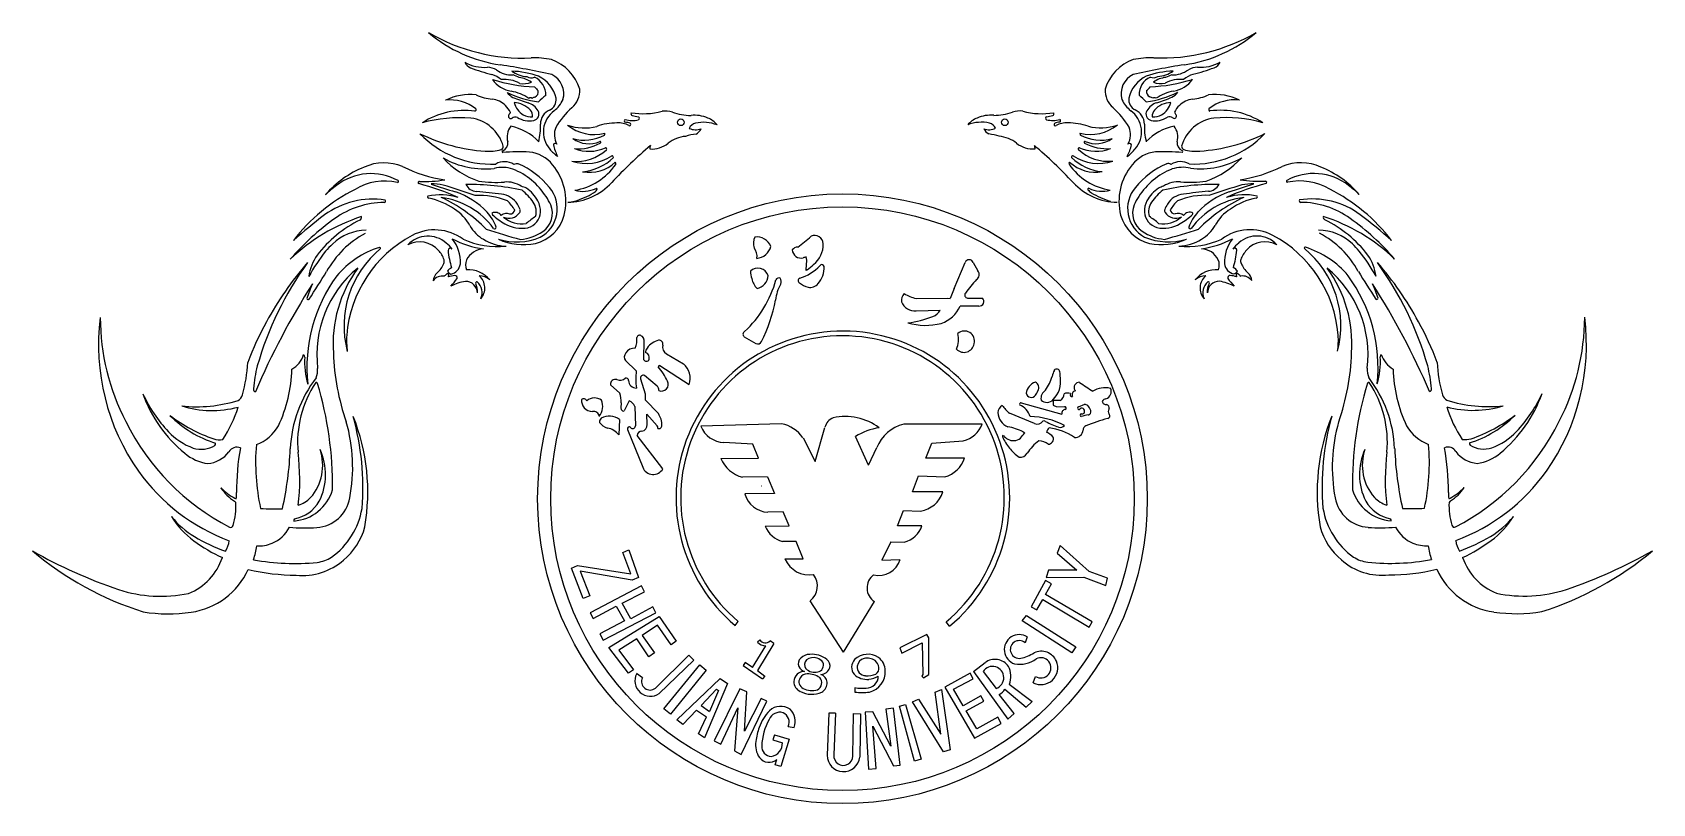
# Model space of a CAD drawing. Header units: millimetres. Extents: x -20 to 2774, y 53 to 1399.
# Drawn here: x -20.4 to 440.3, y 53 to 272.3 of the extents above; entities outside this region: 1.
import ezdxf

# ---------------------------------------------------------------- set-up
doc = ezdxf.new("R2010")
doc.units = ezdxf.units.MM

msp = doc.modelspace()

# ---------------------------------------------------------------- linework, layer by layer
for p, q in [((2774.38, 1398.87), (2774.38, 1398.87)), ((199.65, 204.76), (199.8, 207.58)), ((199.93, 204.79), (199.64, 204.56)), ((199.64, 204.56), (199.65, 204.76)), ((241.77, 199.48), (244.87, 206.89)), ((247.13, 206.85), (248.49, 204.51)), ((241.77, 199.48), (240.59, 196.66)), ((230.88, 196.66), (239.8, 196.71)), ((239.8, 196.71), (240.59, 196.66)), ((243.79, 194.43), (243.43, 194.42)), ((248.71, 194.5), (243.79, 194.43)), ((245.51, 196.77), (249.75, 196.78)), ((230.96, 193.18), (237.76, 193.3)), ((153.45, 184.99), (153.42, 179.32)), ((182.04, 185.76), (185.35, 183.82)), ((159.96, 180.93), (164.72, 178.02)), ((151.3, 176.06), (148.26, 178.98)), ((158.04, 177.55), (166.36, 172.19)), ((143.98, 172.08), (146.62, 169.68)), ((152.52, 173.76), (153.89, 169.55)), ((157.24, 171.74), (153.64, 174.74)), ((149.31, 167.55), (147.9, 164.71)), ((150.91, 165.92), (151.09, 160.39)), ((153.89, 169.55), (153.86, 167.81)), ((153.86, 167.81), (157.62, 163.9)), ((260.81, 167.01), (272.38, 163.79)), ((269.85, 167.66), (269.84, 166.29)), ((271.9, 167.68), (270.19, 167.66)), ((270.75, 165.94), (273.12, 165.84)), ((277.07, 165.87), (278.85, 166.61)), ((146.58, 162.22), (146.35, 157.87)), ((154.46, 160.81), (154.29, 163.75)), ((154.29, 163.75), (157.25, 160.47)), ((264.54, 161.1), (257.44, 164.02)), ((148.88, 159.43), (153.15, 148.64)), ((158.92, 148.22), (151.54, 157.65)), ((192.63, 161.03), (169.71, 160.31)), ((198.74, 157), (202.2, 150.25)), ((202.2, 150.25), (204.99, 160.01)), ((217.39, 149.25), (213.65, 157.45)), ((249.71, 160.89), (227.38, 160.91)), ((227.38, 160.91), (227.38, 160.91)), ((227.38, 160.91), (227.38, 160.91)), ((261.3, 158.71), (261.81, 158.41)), ((261.81, 158.41), (261.75, 158.33)), ((184.51, 155.18), (176.2, 155.72)), ((186.13, 151.21), (184.51, 155.18)), ((217.39, 149.25), (219.75, 154.23)), ((233.69, 151.25), (235.42, 155.49)), ((235.42, 155.49), (244.33, 156.16)), ((175.35, 151.18), (186.13, 151.21)), ((244.64, 151.29), (233.69, 151.25)), ((188.64, 145.95), (181.55, 145.86)), ((186.93, 143.34), (187.02, 143.34)), ((188.64, 145.95), (190.63, 141.17)), ((229.89, 141.7), (231.62, 146.22)), ((231.62, 146.22), (239.05, 145.94)), ((190.63, 141.17), (182.17, 141.08)), ((238.49, 141.64), (229.89, 141.7)), ((193.08, 136.03), (188.73, 135.85)), ((194.76, 132.04), (193.08, 136.03)), ((225.61, 132.04), (227.28, 136.39)), ((227.28, 136.39), (232.15, 136.21)), ((188.02, 131.95), (194.76, 132.04)), ((232.55, 132.03), (225.61, 132.04)), ((147.52, 124.44), (149.18, 125.17)), ((149.8, 118.34), (147.52, 124.44)), ((149.18, 125.17), (151.97, 117.36)), ((196.76, 127.53), (192.89, 127.53)), ((198.79, 122.58), (196.76, 127.53)), ((223.67, 127.47), (221.14, 122.23)), ((223.67, 127.47), (227.54, 127.38)), ((271.84, 126.43), (271.03, 124.28)), ((280.07, 119.01), (271.84, 126.43)), ((132.88, 120), (134.6, 120.7)), ((136.23, 111.39), (132.88, 120)), ((134.6, 120.7), (149.8, 118.34)), ((193.61, 122.58), (198.79, 122.58)), ((221.14, 122.23), (226.32, 122.48)), ((271.03, 124.28), (276.61, 119.37)), ((150.2, 116.53), (135.37, 119.07)), ((135.37, 119.07), (138.13, 112.06)), ((151.97, 117.36), (150.2, 116.53)), ((267.68, 116.45), (263.6, 108.99)), ((269.43, 115.54), (267.68, 116.45)), ((267.72, 112.48), (269.43, 115.54)), ((268.52, 119.44), (267.9, 117.33)), ((267.9, 117.33), (278.57, 117.44)), ((276.61, 119.37), (268.52, 119.44)), ((278.57, 117.44), (284.84, 115.08)), ((285.31, 117.11), (280.07, 119.01)), ((284.84, 115.08), (285.31, 117.11)), ((138.13, 112.06), (136.23, 111.39)), ((152.79, 114.99), (138.18, 107.29)), ((147.31, 110.04), (153.65, 113.28)), ((153.65, 113.28), (152.79, 114.99)), ((210.27, 96.06), (200.82, 110.68)), ((265.24, 108.08), (266.95, 111.1)), ((266.95, 111.1), (280.14, 103.2)), ((280.94, 104.73), (267.72, 112.48)), ((138.18, 107.29), (138.18, 107.29)), ((138.18, 107.29), (139.04, 105.68)), ((139.04, 105.68), (145.6, 109.19)), ((141.9, 99.48), (156.91, 107.29)), ((143.54, 97.38), (157.8, 106.18)), ((145.6, 109.19), (147.98, 104.96)), ((149.74, 105.58), (147.31, 110.04)), ((156.06, 109.02), (149.74, 105.58)), ((156.91, 107.29), (156.06, 109.02)), ((157.8, 106.18), (162.67, 99.26)), ((210.27, 96.06), (219.05, 110.46)), ((261.05, 104.97), (262.32, 106.54)), ((262.32, 106.54), (276.34, 97.62)), ((263.6, 108.99), (265.24, 108.08)), ((147.98, 104.96), (140.99, 101.33)), ((157.4, 103.77), (153.04, 100.83)), ((161.22, 98.19), (157.4, 103.77)), ((179.43, 103.71), (180.33, 104.83)), ((240.43, 103.49), (239.45, 104.7)), ((275.22, 95.91), (261.05, 104.97)), ((280.14, 103.2), (280.94, 104.73)), ((140.99, 101.33), (141.9, 99.48)), ((149.1, 90.07), (143.54, 97.38)), ((151.51, 99.87), (146.4, 96.69)), ((154.86, 94.76), (151.51, 99.87)), ((153.04, 100.83), (156.51, 95.94)), ((162.67, 99.26), (161.22, 98.19)), ((184.38, 91.76), (188.15, 97.87)), ((190.46, 98.57), (185.76, 90.91)), ((186.45, 99.54), (185.84, 98.94)), ((190.46, 98.57), (189.37, 99.29)), ((233.93, 101.11), (226.26, 97.34)), ((226.26, 97.34), (226.86, 95.77)), ((226.86, 95.77), (232.66, 98.77)), ((232.66, 98.77), (232.82, 89.72)), ((234.51, 100.2), (233.93, 101.11)), ((234.53, 89.76), (234.51, 100.2)), ((262.5, 100.43), (261.88, 98.74)), ((276.34, 97.62), (275.22, 95.91)), ((146.4, 96.69), (150.55, 91.06)), ((156.51, 95.94), (154.86, 94.76)), ((166.23, 95.19), (156.79, 85.85)), ((167.69, 93.81), (157.87, 84.3)), ((159.16, 79.99), (169.42, 92.48)), ((166.23, 95.19), (167.69, 93.81)), ((169.42, 92.48), (171.23, 90.93)), ((182.25, 93.11), (181.72, 92.26)), ((181.72, 92.26), (187.21, 88.47)), ((184.38, 91.76), (182.25, 93.11)), ((247.26, 90.62), (250.51, 93.11)), ((150.55, 91.06), (149.1, 90.07)), ((153.08, 88.78), (151.44, 89.98)), ((171.23, 90.93), (161.06, 78.48)), ((162.91, 76.83), (175.19, 88.56)), ((175.19, 88.56), (177.3, 87.18)), ((185.76, 90.91), (187.93, 89.28)), ((187.93, 89.28), (187.21, 88.47)), ((187.21, 88.47), (187.21, 88.47)), ((187.21, 88.47), (187.21, 88.47)), ((232.82, 89.72), (232.52, 89.23)), ((232.52, 89.23), (233.01, 88.77)), ((233.01, 88.77), (234.53, 89.76)), ((246.26, 90.12), (239.06, 86.1)), ((241.55, 85.54), (247.16, 88.46)), ((247.16, 88.46), (246.26, 90.12)), ((247.26, 90.62), (256.95, 77.02)), ((249.95, 90.59), (253.63, 85.78)), ((264.23, 87.36), (264.88, 89.19)), ((156.79, 85.85), (156.79, 85.85)), ((174.13, 85.56), (169.77, 80.88)), ((177.3, 87.18), (170.75, 71.75)), ((174.67, 85.23), (172.17, 79.24)), ((180.79, 85.64), (173.46, 70.86)), ((174.13, 85.56), (174.67, 85.23)), ((182.79, 84.77), (180.79, 85.64)), ((182.08, 73.6), (182.79, 84.77)), ((213.5, 85.99), (213.5, 84.74)), ((236.36, 84.74), (238.08, 85.44)), ((237.95, 72.8), (236.36, 84.74)), ((238.08, 85.44), (240.54, 68.32)), ((239.06, 86.1), (247.49, 71.68)), ((244.27, 80.86), (241.55, 85.54)), ((249.35, 83.65), (244.27, 80.86)), ((250.14, 82.16), (249.35, 83.65)), ((258.74, 78.65), (254.53, 84.02)), ((256.15, 85.58), (262.23, 80.41)), ((257.41, 86.97), (263.86, 82.03)), ((161.06, 78.48), (159.16, 79.99)), ((168.49, 79.62), (164.57, 75.53)), ((168.49, 79.62), (171.27, 77.73)), ((169.77, 80.88), (172.17, 79.24)), ((175.4, 69.94), (180.23, 80.29)), ((180.23, 80.29), (179.26, 67.99)), ((181.14, 67.01), (188.46, 82.15)), ((186.86, 82.88), (182.08, 73.6)), ((188.46, 82.15), (186.86, 82.88)), ((206.05, 78.78), (205.62, 66.76)), ((207.96, 78.76), (206.05, 78.78)), ((207.96, 78.76), (207.5, 66.85)), ((212.93, 66.55), (213.08, 78.62)), ((213.08, 78.62), (215.09, 78.6)), ((215.09, 78.6), (214.88, 66.28)), ((218.62, 79.16), (216.41, 79.06)), ((216.41, 79.06), (217.41, 62.83)), ((223.68, 69.33), (218.62, 79.16)), ((224.5, 80.2), (222.26, 79.88)), ((222.26, 79.88), (223.68, 69.33)), ((226.36, 64), (224.5, 80.2)), ((226.14, 80.72), (227.93, 81.25)), ((230.45, 65.13), (226.14, 80.72)), ((227.93, 81.25), (232.34, 65.7)), ((229.89, 81.95), (231.58, 82.68)), ((238.65, 67.76), (229.89, 81.95)), ((231.58, 82.68), (237.95, 72.8)), ((245.16, 79.37), (250.14, 82.16)), ((248.18, 74.33), (245.16, 79.37)), ((256.95, 77.02), (258.74, 78.65)), ((262.23, 80.41), (263.86, 82.03)), ((164.57, 75.53), (162.91, 76.83)), ((169.03, 72.87), (171.27, 77.73)), ((194.56, 74.94), (196.27, 74.7)), ((219.57, 63), (218.62, 75.04)), ((218.62, 75.04), (224.5, 63.74)), ((247.49, 71.68), (255.12, 75.82)), ((254.16, 77.61), (248.18, 74.33)), ((255.12, 75.82), (254.16, 77.61)), ((170.75, 71.75), (169.03, 72.87)), ((173.46, 70.86), (175.4, 69.94)), ((190.63, 72.59), (190.15, 71.12)), ((190.15, 71.12), (192.9, 70.34)), ((190.63, 72.59), (194.8, 71.36)), ((194.8, 71.36), (192.41, 63.62)), ((179.26, 67.99), (181.14, 67.01)), ((190.87, 64.08), (191.33, 65.57)), ((232.34, 65.7), (230.45, 65.13)), ((240.54, 68.32), (238.65, 67.76)), ((192.41, 63.62), (190.87, 64.08)), ((217.41, 62.83), (219.57, 63)), ((224.5, 63.74), (226.36, 64))]:
    msp.add_line(p, q)
for centre, radius in [((164.02, 246.74), 0.945), ((256.13, 246.74), 0.945), ((209.97, 139.71), 86.68), ((209.97, 139.71), 82.97)]:
    msp.add_circle(centre, radius)
for centre, radius, start, end in [((119.07, 318.14), 53.14, 239.6998, 272.5687), ((118.59, 303.43), 40.8, 229.814, 261.7258), ((300.82, 318.17), 53.14, 267.4475, 300.3163), ((301.31, 303.46), 40.8, 278.2904, 310.2022), ((108.06, 273.46), 11.11, 240.2259, 274.8791), ((105.3, 265.06), 3.03, 204.3105, 249.1165), ((83.62, 70.37), 194.87, 77.0526, 81.412), ((122.15, 239.67), 25.4, 78.428, 91.579), ((122.93, 252.43), 12.87, 16.6472, 70.41), ((296.98, 252.46), 12.87, 109.6062, 163.369), ((336.34, 70.41), 194.87, 98.6042, 102.9636), ((297.76, 239.69), 25.4, 88.4372, 101.5882), ((311.84, 273.49), 11.11, 265.1371, 299.7903), ((314.6, 265.09), 3.03, 290.8997, 335.7057), ((122.31, 309.6), 50.7, 249.1025, 256.2633), ((108.6, 256.04), 6.36, 62.0055, 86.332), ((107.45, 252.09), 8.72, 51.0764, 71.1428), ((123.96, 300.89), 44.09, 252.1335, 268.0106), ((116.91, 263.35), 7.84, 214.3611, 261.8084), ((116, 267.53), 7.34, 233.0657, 272.1593), ((113.85, 249.94), 8.98, 61.0547, 95.8733), ((114.99, 235.67), 25.63, 70.4946, 87.9246), ((120.83, 268.3), 8.58, 235.0083, 266.015), ((105.88, 231.71), 30.32, 66.3082, 69.9442), ((117.12, 251.88), 7.65, 55.0838, 82.9181), ((119.26, 263.49), 5.78, 259.3879, 292.7269), ((121.49, 261.69), 2.31, 237.2398, 293.0562), ((120.06, 254.53), 5.55, 358.5191, 65.0925), ((119.61, 251.57), 9.14, 12.5623, 64.5051), ((124.73, 254.86), 6, 343.7549, 64.8935), ((295.17, 254.88), 6, 115.1227, 196.2613), ((300.3, 251.6), 9.14, 115.5111, 167.4539), ((299.85, 254.56), 5.55, 114.9237, 181.4971), ((304.93, 235.69), 25.63, 92.0916, 109.5216), ((295.94, 300.91), 44.09, 272.0056, 287.8827), ((298.42, 261.72), 2.31, 246.96, 302.7764), ((302.79, 251.91), 7.65, 97.0981, 124.9324), ((300.64, 263.51), 5.78, 247.2892, 280.6283), ((299.07, 268.33), 8.58, 274.0012, 305.0079), ((306.06, 249.97), 8.98, 84.1429, 118.9615), ((314.04, 231.74), 30.32, 110.072, 113.7079), ((303.91, 267.55), 7.34, 267.8569, 306.9505), ((303, 263.38), 7.84, 278.2078, 325.6551), ((312.46, 252.12), 8.72, 108.8734, 128.9398), ((311.3, 256.07), 6.36, 93.6842, 118.0107), ((297.58, 309.63), 50.7, 283.7529, 290.9137), ((104.15, 238.22), 16.4, 84.1551, 115.662), ((111.38, 266.29), 13, 244.7217, 265.5922), ((127.71, 282.47), 30.23, 244.3217, 262.09), ((118.26, 257.86), 4.5, 215.6887, 243.4446), ((113.4, 242.66), 13.14, 55.8265, 79.5386), ((142.13, 318.27), 69.44, 248.1172, 251.8894), ((121.26, 252.92), 0.772, 53.6403, 127.7698), ((124.62, 248.22), 6.07, 110.1787, 118.6195), ((128.18, 261.25), 7.26, 217.5825, 229.5906), ((121.79, 255.45), 1.7, 295.5738, 9.1174), ((134.26, 242.7), 14.54, 126.5152, 137.4457), ((125.36, 253.13), 3.2, 294.4941, 7.667), ((128.88, 255.76), 6.39, 310.341, 3.2101), ((291.03, 255.78), 6.39, 176.806, 229.6752), ((294.55, 253.16), 3.2, 172.3492, 245.5221), ((285.65, 242.73), 14.54, 42.5705, 53.501), ((292.19, 282.5), 30.23, 277.9262, 295.6945), ((298.12, 255.48), 1.7, 170.8988, 244.4424), ((291.72, 261.28), 7.26, 310.4256, 322.4337), ((295.29, 248.24), 6.07, 61.3967, 69.8375), ((298.65, 252.95), 0.772, 52.2464, 126.3759), ((306.51, 242.69), 13.14, 100.4776, 124.1897), ((277.76, 318.29), 69.44, 288.1268, 291.899), ((301.64, 257.89), 4.5, 296.5716, 324.3275), ((308.53, 266.32), 13, 274.4239, 295.2945), ((315.76, 238.25), 16.4, 64.3542, 95.8611), ((102.5, 227.74), 22.38, 82.3987, 122.6047), ((98.51, 241.6), 11.5, 51.1291, 97.296), ((105.41, 250.31), 0.398, 277.5467, 36.37), ((109.35, 246.34), 7.06, 47.1377, 81.6229), ((108.28, 245.85), 8.16, 27.1247, 43.973), ((115.61, 248.46), 0.654, 143.0509, 308.8947), ((112.99, 250.7), 2.79, 318.6376, 336.2008), ((116.32, 245.69), 6.66, 42.6787, 87.8028), ((122.36, 253.92), 5.99, 195.1892, 238.2791), ((121.34, 252.59), 4.33, 240.4953, 276.6075), ((119.26, 247.72), 4.73, 28.7948, 74.2453), ((119.37, 248.55), 2.48, 353.8362, 41.8576), ((121.77, 249.09), 1.88, 282.6568, 28.8413), ((128.51, 246.2), 4.42, 114.4136, 179.7422), ((132.32, 244.01), 7.41, 125.798, 221.1183), ((122.93, 256.62), 8.31, 307.4695, 335.5789), ((148.89, 233.23), 23.74, 131.956, 149.4412), ((150.32, 249.16), 0.523, 147.951, 253.7711), ((153.23, 270.68), 21.51, 261.0159, 284.5901), ((159.65, 244.05), 5.9, 70.6843, 99.7192), ((166.99, 265.11), 16.41, 250.8077, 269.6955), ((252.91, 265.12), 16.41, 270.3207, 289.2085), ((260.26, 244.06), 5.9, 80.297, 109.3319), ((266.67, 270.69), 21.51, 255.4261, 279.0003), ((269.59, 249.17), 0.523, 286.2451, 32.0652), ((271.02, 233.25), 23.74, 30.575, 48.0602), ((296.98, 256.64), 8.31, 204.4372, 232.5467), ((287.59, 244.03), 7.41, 318.8979, 54.2182), ((291.4, 246.22), 4.42, 0.274, 65.6026), ((298.14, 249.12), 1.88, 151.1749, 257.3594), ((300.65, 247.74), 4.73, 105.7709, 151.2214), ((300.53, 248.58), 2.48, 138.1586, 186.18), ((298.57, 252.61), 4.33, 263.4087, 299.5209), ((303.59, 245.72), 6.66, 92.2134, 137.3375), ((297.55, 253.94), 5.99, 301.7371, 344.827), ((304.3, 248.49), 0.654, 231.1215, 36.9653), ((311.63, 245.88), 8.16, 136.0432, 152.8915), ((306.92, 250.73), 2.79, 203.8154, 221.3786), ((310.56, 246.37), 7.06, 98.3933, 132.8785), ((314.5, 250.34), 0.398, 143.6461, 262.4695), ((321.4, 241.63), 11.5, 82.7202, 128.8871), ((317.41, 227.77), 22.38, 57.4115, 97.6175), ((101.26, 206.95), 41.09, 85.7413, 105.258), ((102.84, 236.94), 11.08, 15.7227, 82.3448), ((119.3, 242.6), 4.72, 140.5905, 197.4485), ((112.75, 231.03), 14.86, 43.2312, 78.721), ((116.95, 246.65), 1.6, 68.63, 125.6771), ((120.95, 253.44), 6.3, 237.2104, 281.2631), ((106.41, 245.5), 17.7, 345.9569, 2.3194), ((133.53, 243.24), 5.49, 157.8964, 209.7771), ((136.51, 259.23), 14.1, 250.3973, 284.6309), ((139.36, 255.2), 11.95, 230.6663, 284.4915), ((145.93, 228.34), 18.21, 90.2524, 108.7376), ((146.17, 240.05), 6.52, 62.1232, 92.8292), ((148.36, 247.15), 0.438, 115.1653, 245.8992), ((150.24, 254.33), 7.09, 253.0371, 283.6677), ((148.03, 242.67), 4.09, 66.6807, 87.9379), ((149.4, 246.14), 0.379, 239.9196, 49.0181), ((155.88, 272.97), 24.98, 256.7837, 260.8902), ((151.78, 247.88), 0.456, 287.5415, 70.9746), ((168.76, 243.98), 2.57, 104.2676, 156.2625), ((168.2, 248.92), 4.3, 245.325, 291.0879), ((167.76, 238.94), 9.81, 66.6668, 95.0171), ((170.48, 236.56), 10.18, 67.6836, 103.3248), ((166.74, 246.35), 3.34, 298.2161, 334.4042), ((169.49, 242.14), 6.19, 38.3907, 69.5935), ((250.42, 242.15), 6.19, 110.4227, 141.6255), ((249.44, 236.58), 10.18, 76.6914, 112.3326), ((252.15, 238.95), 9.81, 84.9991, 113.3494), ((251.71, 248.93), 4.3, 248.9283, 294.6912), ((253.17, 246.36), 3.34, 205.612, 241.8001), ((251.15, 243.99), 2.57, 23.7537, 75.7486), ((268.13, 247.89), 0.456, 109.0416, 252.4747), ((264.02, 272.99), 24.98, 279.126, 283.2325), ((269.66, 254.35), 7.09, 256.3485, 286.9791), ((270.51, 246.15), 0.379, 130.9981, 300.0966), ((271.88, 242.68), 4.09, 92.0783, 113.3355), ((273.74, 240.07), 6.52, 87.187, 117.893), ((271.55, 247.17), 0.438, 294.117, 64.8509), ((273.99, 228.36), 18.21, 71.2786, 89.7638), ((280.55, 255.22), 11.95, 255.5247, 309.3499), ((283.39, 259.25), 14.1, 255.3853, 289.6189), ((286.38, 243.26), 5.49, 330.239, 22.1198), ((313.5, 245.53), 17.7, 177.6968, 194.0593), ((307.16, 231.06), 14.86, 101.2952, 136.785), ((298.96, 253.47), 6.3, 258.7531, 302.8057), ((302.96, 246.68), 1.6, 54.3391, 111.3862), ((300.61, 242.63), 4.72, 342.5677, 39.4257), ((317.08, 236.97), 11.08, 97.6713, 164.2935), ((318.66, 206.98), 41.09, 74.7582, 94.2749), ((111.82, 288.34), 49.95, 243.8647, 266.0053), ((110.06, 262.86), 28.01, 223.7242, 272.6666), ((112.57, 239.83), 0.944, 292.1406, 6.7442), ((112.38, 240.89), 2.44, 294.3959, 7.0819), ((128.31, 240.15), 0.578, 38.598, 162.8553), ((143.91, 244.35), 16.65, 194.0206, 206.0864), ((136.52, 253.62), 11.98, 254.2972, 298.616), ((137.84, 248.54), 7.9, 234.7098, 293.3676), ((134.8, 252.21), 13.01, 265.2328, 299.0064), ((141.02, 241.05), 0.237, 293.4141, 100.5749), ((142.03, 243.41), 0.381, 305.5838, 33.6653), ((243.74, 136.52), 136.17, 130.457, 136.8874), ((155.62, 247.04), 7.9, 266.8309, 307.5205), ((157.47, 239.2), 2.29, 156.0071, 181.2272), ((166.09, 233.79), 8.98, 94.7214, 129.0045), ((170.59, 226.41), 17.15, 97.606, 107.7832), ((249.33, 226.43), 17.15, 72.233, 82.4102), ((253.82, 233.8), 8.98, 51.0117, 85.2948), ((264.28, 247.05), 7.9, 232.4957, 273.1853), ((262.44, 239.21), 2.29, 358.789, 24.0091), ((176.2, 136.51), 136.17, 43.1288, 49.5592), ((277.88, 243.43), 0.381, 146.3509, 234.4324), ((283.39, 253.64), 11.98, 241.4002, 285.719), ((278.89, 241.07), 0.237, 79.4413, 246.6021), ((285.11, 252.23), 13.01, 241.0098, 274.7834), ((282.07, 248.56), 7.9, 246.6486, 305.3064), ((276, 244.37), 16.65, 333.9297, 345.9955), ((291.6, 240.17), 0.578, 17.1609, 141.4182), ((307.53, 240.92), 2.44, 172.9343, 245.6203), ((307.34, 239.86), 0.944, 173.272, 247.8756), ((309.84, 262.89), 28.01, 267.3496, 316.2919), ((308.08, 288.37), 49.95, 274.0109, 296.1515), ((79.59, 221.67), 13.55, 66.9117, 114.7696), ((114.7, 253.55), 24.92, 222.8292, 250.9017), ((108.27, 257.53), 24.05, 240.4769, 276.4243), ((109.25, 252.87), 14.38, 266.3561, 284.7807), ((113.85, 230.5), 5.03, 57.7592, 119.6209), ((113.46, 238.4), 0.277, 104.3137, 252.4224), ((118.37, 179.99), 58.36, 87.4548, 94.9073), ((117.41, 233.14), 1.83, 78.9004, 118.3048), ((119.87, 228.51), 9.84, 38.6782, 83.6316), ((136.5, 247.26), 12.71, 219.7397, 233.5932), ((134.41, 248.05), 12.41, 263.724, 312.8256), ((137.2, 247.82), 12.8, 251.0924, 303.9275), ((137.87, 250.26), 11.77, 249.3644, 293.6647), ((134.79, 247.04), 14.4, 275.1682, 314.2153), ((138.07, 243.11), 10.6, 259.208, 313.4063), ((142.63, 239.17), 0.309, 312.2689, 97.3242), ((144.37, 236.74), 0.457, 356.8477, 93.9381), ((145.07, 235.02), 0.483, 330.6488, 54.7426), ((274.84, 235.03), 0.483, 125.2736, 209.3674), ((281.84, 243.13), 10.6, 226.6099, 280.8082), ((275.54, 236.76), 0.457, 86.0781, 183.1685), ((285.12, 247.06), 14.4, 225.8009, 264.848), ((282.71, 247.84), 12.8, 236.0887, 288.9238), ((277.28, 239.19), 0.309, 82.692, 227.7473), ((285.5, 248.07), 12.41, 227.1906, 276.2922), ((282.04, 250.28), 11.77, 246.3515, 290.6518), ((283.41, 247.28), 12.71, 306.423, 320.2765), ((300.05, 228.54), 9.84, 96.3846, 141.338), ((311.43, 213.52), 23.37, 113.3861, 141.0969), ((301.56, 180.01), 58.36, 85.1089, 92.5614), ((302.5, 233.17), 1.83, 61.7114, 101.1158), ((306.06, 230.53), 5.03, 60.3953, 122.257), ((306.45, 238.43), 0.277, 287.5938, 75.7025), ((310.65, 252.89), 14.38, 255.2355, 273.6601), ((311.63, 257.56), 24.05, 263.5919, 299.5393), ((305.21, 253.58), 24.92, 289.1144, 317.187), ((340.33, 221.71), 13.55, 65.2466, 113.1045), ((84.78, 207.22), 28.88, 112.1071, 138.9943), ((75.89, 216.14), 16, 61.2403, 127.9245), ((103.56, 272.66), 42.81, 244.1586, 260.9801), ((91.16, 265.35), 35.43, 267.6336, 279.2352), ((113.24, 224.09), 9.82, 72.1304, 103.4161), ((108.81, 214.84), 20.02, 32.5095, 68.1914), ((108.49, 213.49), 23.37, 38.9193, 66.6301), ((115.04, 224.22), 16.29, 346.1538, 39.8555), ((131.04, 244.76), 17.57, 279.1178, 325.3678), ((288.87, 244.79), 17.57, 214.6484, 260.8984), ((304.87, 224.25), 16.29, 140.1607, 193.8624), ((311.1, 214.87), 20.02, 111.8248, 147.5067), ((306.67, 224.12), 9.82, 76.6001, 107.8858), ((316.34, 272.69), 42.81, 279.036, 295.8576), ((328.74, 265.39), 35.43, 260.781, 272.3826), ((344.02, 216.18), 16, 52.0917, 118.7759), ((335.14, 207.25), 28.88, 41.0219, 67.9091), ((94.77, 181.61), 51.66, 116.9204, 142.3995), ((92.4, 194.49), 43.22, 127.5441, 132.8758), ((79.87, 213.55), 16.48, 77.5891, 121.009), ((83.43, 229.93), 0.287, 266.3114, 56.1039), ((89.65, 229.6), 0.35, 82.0062, 244.6784), ((70.46, 156.77), 74.98, 66.1886, 75.287), ((95.65, 208.32), 17.78, 73.4027, 101.7651), ((93.6, 216.82), 12.39, 77.0348, 92.7152), ((147.14, 385.12), 165.06, 250.8575, 253.3963), ((47.15, 60.53), 175.41, 70.5617, 73.7001), ((92.65, 205.73), 22.45, 43.5861, 70.9592), ((103.9, 159.42), 69.64, 77.6138, 90.8369), ((106.05, 230.64), 3.54, 206.6381, 267.8325), ((106.61, 204.5), 21.47, 67.9329, 92.8892), ((56.08, -246.14), 475.86, 83.1274, 83.9886), ((111.42, 265.48), 35.82, 262.1733, 273.8507), ((112.4, 220.31), 6.02, 31.476, 84.0955), ((114.49, 222), 7.77, 57.7086, 94.8747), ((3.8, -67.18), 317.27, 68.4996, 68.7796), ((107.5, 213.65), 17.85, 35.465, 50.5646), ((114.22, 219.42), 10.4, 28.4694, 55.671), ((119.66, 222.19), 9.22, 298.4255, 40.4755), ((131.47, 241.56), 17.58, 271.1866, 317.0353), ((128.29, 244.08), 20.51, 285.5326, 302.0936), ((136.13, 236.06), 8.95, 255.0204, 294.9634), ((136.39, 230.86), 5.02, 303.9001, 318.4719), ((139.96, 227.71), 0.248, 316.7151, 101.8248), ((288.44, 241.58), 17.58, 222.9809, 268.8296), ((279.95, 227.73), 0.248, 78.1914, 223.3011), ((283.53, 230.88), 5.02, 221.5443, 236.1161), ((283.78, 236.08), 8.95, 245.0528, 284.9958), ((291.62, 244.1), 20.51, 237.9226, 254.4836), ((300.26, 222.21), 9.22, 139.5407, 241.5907), ((305.7, 219.45), 10.4, 124.3452, 151.5468), ((312.42, 213.68), 17.85, 129.4516, 144.5512), ((416.19, -67.12), 317.27, 111.2366, 111.5166), ((316.04, 159.45), 69.64, 89.1793, 102.4024), ((305.43, 222.03), 7.77, 85.1415, 122.3076), ((307.52, 220.34), 6.02, 95.9207, 148.5402), ((313.31, 204.53), 21.47, 87.1269, 112.0833), ((308.48, 265.51), 35.82, 266.1654, 277.8429), ((363.97, -246.1), 475.86, 96.0276, 96.8888), ((327.27, 205.76), 22.45, 109.057, 136.4301), ((313.87, 230.67), 3.54, 272.1837, 333.3781), ((372.81, 60.58), 175.41, 106.3161, 109.4544), ((349.48, 156.81), 74.98, 104.7292, 113.8276), ((324.27, 208.36), 17.78, 78.2511, 106.6135), ((272.73, 385.14), 165.06, 286.6199, 289.1587), ((326.31, 216.85), 12.39, 87.301, 102.9814), ((327.58, 225.56), 0.367, 270.2922, 33.7009), ((330.26, 229.64), 0.35, 295.3378, 98.01), ((336.48, 229.96), 0.287, 123.9123, 273.7048), ((340.05, 213.59), 16.48, 59.0072, 102.4271), ((325.16, 181.64), 51.66, 37.6167, 63.0958), ((327.53, 194.52), 43.22, 47.1404, 52.4721), ((76.39, 201.93), 22.98, 81.0394, 126.4956), ((79.86, 199.41), 24.53, 90.4359, 125.6063), ((79.64, 224.36), 0.425, 274.7277, 39.4912), ((92.33, 225.53), 0.367, 146.3153, 269.724), ((88.49, 206.01), 19.53, 55.2028, 78.6606), ((92.98, 203.45), 22.1, 36.4003, 82.4951), ((77.13, 185.09), 44.42, 44.7179, 65.0484), ((93.28, 211.72), 12.13, 27.734, 58.3884), ((98.96, 212.31), 13.35, 20.1412, 41.8044), ((111.24, 219.1), 2.04, 33.2126, 117.5991), ((104.64, 214.11), 14.37, 32.515, 45.7132), ((115.45, 221.98), 1.31, 267.3338, 353.9215), ((111.68, 219.56), 7.03, 19.454, 33.6174), ((117.4, 221.6), 0.959, 328.3483, 18.0121), ((119.16, 221.56), 4.97, 286.165, 355.8781), ((118.19, 221.29), 4.7, 343.9653, 35.2414), ((117.25, 221.24), 6.87, 359.6806, 27.1625), ((121.28, 220.86), 6.19, 303.6995, 22.6976), ((114.01, 217.63), 14.15, 23.3894, 34.2694), ((130.87, 235.59), 11.65, 274.7356, 284.4422), ((298.64, 220.89), 6.19, 157.3186, 236.3167), ((305.91, 217.66), 14.15, 145.7468, 156.6268), ((302.67, 221.27), 6.87, 152.8537, 180.3356), ((300.76, 221.59), 4.97, 184.1381, 253.8512), ((301.72, 221.32), 4.7, 144.7748, 196.0509), ((302.52, 221.63), 0.959, 162.0041, 211.6679), ((308.24, 219.58), 7.03, 146.3988, 160.5622), ((315.28, 214.14), 14.37, 134.303, 147.5012), ((304.46, 222), 1.31, 186.0947, 272.6824), ((308.68, 219.13), 2.04, 62.4171, 146.8036), ((320.96, 212.34), 13.35, 138.2118, 159.875), ((326.94, 203.48), 22.1, 97.5211, 143.6158), ((342.8, 185.13), 44.42, 114.9678, 135.2983), ((326.64, 211.75), 12.13, 121.6278, 152.2822), ((331.43, 206.04), 19.53, 101.3556, 124.8134), ((340.28, 224.4), 0.425, 140.525, 265.2885), ((343.54, 201.97), 22.98, 53.5206, 98.9768), ((340.06, 199.45), 24.53, 54.4099, 89.5803), ((88.83, 170.73), 51.6, 107.6061, 134.0581), ((107.52, 160.74), 72.07, 125.585, 139.2214), ((145.12, 110.83), 137.1, 126.9437, 131.741), ((88.05, 187.9), 34.61, 116.2091, 142.5352), ((72.28, 219.77), 0.953, 301.0581, 8.9616), ((113.08, 222.45), 10.39, 209.3172, 239.834), ((110.79, 220.83), 0.506, 171.0274, 225.1563), ((123.17, 234.14), 18.68, 227.0142, 240.3068), ((111.07, 216.87), 0.431, 225.6758, 4.5221), ((114.53, 218.43), 2.39, 68.9423, 131.6028), ((115.16, 223.1), 3.65, 244.2452, 326.7643), ((118.73, 225.7), 7.83, 228.7895, 279.6518), ((118.69, 225.89), 9.3, 239.1401, 281.5194), ((169.22, 155.4), 79.59, 125.7528, 128.1553), ((119.89, 223.33), 11.38, 284.0168, 344.6864), ((300.03, 223.35), 11.38, 195.3298, 255.9994), ((250.72, 155.41), 79.59, 51.8609, 54.2634), ((301.23, 225.92), 9.3, 258.4968, 300.8761), ((301.18, 225.73), 7.83, 260.3644, 311.2267), ((304.75, 223.12), 3.65, 213.2519, 295.771), ((305.38, 218.46), 2.39, 48.4134, 111.0739), ((296.74, 234.16), 18.68, 299.7094, 313.002), ((308.85, 216.9), 0.431, 175.4941, 314.3404), ((309.12, 220.86), 0.506, 314.8599, 8.9888), ((306.84, 222.48), 10.39, 300.1822, 330.699), ((347.64, 219.81), 0.953, 171.0546, 238.9581), ((331.1, 170.76), 51.6, 45.9581, 72.4101), ((331.87, 187.94), 34.61, 37.481, 63.8071), ((312.42, 160.77), 72.07, 40.7948, 54.4312), ((274.83, 110.85), 137.1, 48.2752, 53.0725), ((80.27, 195.63), 22.51, 132.8793, 140.1089), ((86.59, 191.65), 26.52, 117.6589, 151.5792), ((74.73, 201.86), 14.17, 90.7137, 133.6103), ((104.27, 183.33), 35.4, 118.0923, 175.301), ((92.1, 206.58), 7.79, 48.2008, 136.9334), ((89.75, 205.56), 7.17, 41.739, 117.7445), ((94.02, 202.4), 13.75, 54.0396, 117.8316), ((92.08, 205.79), 8.41, 35.2385, 51.7066), ((90.74, 207.02), 10.58, 356.9949, 38.5574), ((111.18, 236.17), 25.62, 241.6661, 262.6076), ((111.92, 235.07), 23.68, 245.4853, 275.8559), ((114.68, 224.36), 12.85, 237.9366, 268.4831), ((189.79, 468.59), 264.96, 252.1772, 254.374), ((117.29, 230.1), 17.39, 252.8086, 292.8582), ((119.27, 229.26), 17.3, 245.7023, 281.23), ((117.14, 226.74), 13.38, 275.4797, 304.4802), ((188.82, 212.31), 4.19, 154.4734, 197.8348), ((185.59, 209.83), 4.32, 21.893, 97.4074), ((182.35, 233.95), 27.12, 303.2614, 313.6236), ((202.12, 212.23), 2.34, 359.3335, 116.8542), ((197.31, 211.91), 7.16, 308.339, 2.3542), ((302.78, 226.77), 13.38, 235.536, 264.5365), ((302.62, 230.13), 17.39, 247.158, 287.2076), ((300.64, 229.28), 17.3, 258.7862, 294.3139), ((230.06, 468.59), 264.96, 285.6422, 287.839), ((307.99, 235.1), 23.68, 264.1603, 294.5309), ((305.24, 224.39), 12.85, 271.5331, 302.0795), ((308.73, 236.2), 25.62, 277.4086, 298.35), ((325.9, 202.43), 13.75, 62.1846, 125.9766), ((329.18, 207.05), 10.58, 141.4588, 183.0213), ((327.84, 205.82), 8.41, 128.3096, 144.7777), ((327.82, 206.62), 7.79, 43.0828, 131.8154), ((330.17, 205.59), 7.17, 62.2717, 138.2772), ((315.65, 183.36), 35.4, 4.7152, 61.9239), ((345.19, 201.9), 14.17, 46.4059, 89.3025), ((333.33, 191.68), 26.52, 28.437, 62.3573), ((339.65, 195.67), 22.51, 39.9073, 47.1369), ((102.57, 178.38), 50.69, 141.3114, 151.0317), ((71.42, 201.22), 13.31, 144.4861, 172.6177), ((86.13, 186.19), 26.17, 107.4291, 139.8107), ((96.73, 188.81), 28.5, 129.4579, 194.6696), ((78.37, 210.91), 0.259, 338.587, 106.4274), ((88.2, 204.37), 9.12, 21.2405, 40.7788), ((94.9, 207.28), 1.84, 338.4513, 12.4538), ((98.44, 210.28), 0.629, 34.6584, 177.6581), ((121.62, 212.59), 23.92, 185.465, 197.5472), ((106.62, 206.17), 3.81, 157.643, 201.5303), ((108.17, 205.09), 5.67, 92.9372, 153.5507), ((181.98, 208.68), 3.69, 350.0573, 39.4055), ((185.23, 212.55), 4.52, 274.9069, 345.8151), ((197.38, 209.09), 2.19, 93.9059, 141.1522), ((198.24, 210.69), 2.58, 184.9474, 282.7997), ((203.09, 197.27), 11.72, 107.1459, 111.4052), ((196.76, 207.47), 3.04, 2.0445, 19.0494), ((245.99, 206.47), 1.2, 18.3689, 159.2458), ((311.75, 205.12), 5.67, 26.4655, 87.079), ((313.3, 206.2), 3.81, 338.4859, 22.3732), ((321.48, 210.31), 0.629, 2.3581, 145.3578), ((298.3, 212.61), 23.92, 342.469, 354.5512), ((325.02, 207.31), 1.84, 167.5624, 201.5649), ((331.72, 204.41), 9.12, 139.2374, 158.7757), ((341.55, 210.95), 0.259, 73.5888, 201.4292), ((323.2, 188.84), 28.5, 345.3466, 50.5583), ((333.79, 186.23), 26.17, 40.2055, 72.5871), ((317.36, 178.41), 50.69, 28.9845, 38.7047), ((348.5, 201.26), 13.31, 7.3985, 35.5301), ((135.01, 151.15), 95.16, 144.1853, 163.9472), ((128.65, 145.29), 93.81, 139.0004, 151.5558), ((102.21, 176.94), 44.54, 144.0719, 185.9479), ((-187.37, 357.97), 294.01, 326.6775, 328.4825), ((92.39, 180.62), 31.89, 129.4737, 186.9226), ((101.59, 183.73), 36.48, 143.8728, 184.0934), ((97.39, 201.14), 3.89, 134.0056, 171.6167), ((96.26, 199.57), 3.45, 82.1997, 141.9196), ((90.05, 209.31), 7.1, 310.7867, 337.5803), ((94.79, 205.73), 3.35, 305.3578, 321.8518), ((97.55, 203.18), 0.49, 305.5876, 104.2361), ((99.55, 203.34), 2.16, 109.9203, 151.2503), ((99.13, 205.22), 1.7, 209.6083, 253.3251), ((100.89, 192.67), 10.56, 96.383, 106.8082), ((97.95, 206.91), 3.39, 281.8349, 352.3805), ((99.73, 202.48), 0.696, 345.1032, 91.4706), ((103.7, 197.18), 7.61, 38.4366, 94.7405), ((106.71, 198.76), 4.32, 46.813, 90.451), ((103.67, 199.6), 4.6, 318.541, 49.2875), ((185.93, 202.28), 3.01, 17.0631, 134.8351), ((192.49, 204.71), 8.68, 181.9618, 196.1366), ((184.83, 203.34), 3.98, 282.0517, 357.3498), ((193.85, 215.15), 13.36, 287.1849, 316.5888), ((158.54, 256.52), 66.26, 308.6654, 310.7089), ((198.17, 205.32), 6.59, 317.4301, 3.3453), ((204.1, 205.61), 0.654, 8.6459, 146.9723), ((247.19, 203.45), 1.68, 301.6045, 39.106), ((316.22, 197.21), 7.61, 85.2757, 141.5796), ((313.22, 198.79), 4.32, 89.5652, 133.2032), ((316.25, 199.63), 4.6, 130.7287, 221.4752), ((321.97, 206.95), 3.39, 187.6357, 258.1813), ((320.19, 202.51), 0.696, 88.5456, 194.913), ((319.04, 192.7), 10.56, 73.208, 83.6332), ((320.37, 203.37), 2.16, 28.7659, 70.0959), ((320.79, 205.25), 1.7, 286.6911, 330.4079), ((322.37, 203.22), 0.49, 75.7801, 234.4286), ((325.13, 205.76), 3.35, 218.1644, 234.6584), ((323.66, 199.61), 3.45, 38.0966, 97.8165), ((329.87, 209.35), 7.1, 202.4359, 229.2294), ((322.54, 201.17), 3.89, 8.3995, 46.0106), ((327.53, 180.65), 31.89, 353.0936, 50.5425), ((318.34, 183.76), 36.48, 355.9228, 36.1434), ((317.71, 176.97), 44.54, 354.0683, 35.9443), ((607.25, 358.08), 294.01, 211.5337, 213.3387), ((284.93, 151.18), 95.16, 16.069, 35.8309), ((291.29, 145.32), 93.81, 28.4604, 41.0158), ((235.32, 88.14), 209.03, 147.3947, 156.9094), ((100.57, 182.75), 45.09, 156.439, 162.0307), ((55.24, 238.06), 57.61, 318.8416, 321.6218), ((104.69, 188.59), 13.05, 98.6411, 117.7431), ((102.78, 198.06), 3.44, 2.884, 90.7421), ((105.97, 201.02), 0.342, 70.786, 213.7932), ((101.17, 198.55), 5.05, 356.3451, 26.8343), ((103.54, 198.29), 3.98, 334.1821, 50.3206), ((160.25, 210.56), 31.99, 313.1763, 344.3911), ((190.15, 203.66), 6.15, 192.8349, 223.1666), ((201.98, 195.18), 11.09, 149.5903, 174.7553), ((191.83, 201.69), 0.818, 57.9444, 161.506), ((190.9, 201.45), 1.65, 336.6286, 34.4434), ((198.07, 201.7), 0.735, 111.5475, 240.9562), ((203.67, 210.15), 10.87, 236.7346, 251.3399), ((200.77, 202.7), 2.91, 258.6964, 320.8258), ((245.6, 197.64), 0.879, 141.2115, 264.1945), ((289.02, 165.11), 55.13, 137.9761, 143.1323), ((316.38, 198.32), 3.98, 129.6956, 205.8341), ((318.75, 198.58), 5.05, 153.1819, 183.6711), ((317.15, 198.09), 3.44, 89.2741, 177.1322), ((313.96, 201.05), 0.342, 326.223, 109.2302), ((315.23, 188.62), 13.05, 62.2731, 81.3751), ((364.67, 238.11), 57.61, 218.3944, 221.1746), ((184.63, 88.13), 209.03, 23.1068, 32.6215), ((319.36, 182.78), 45.09, 17.9855, 23.5772), ((58.05, 196.72), 0.372, 189.5576, 313.9318), ((146.31, 204.74), 45.44, 333.3751, 349.1597), ((229.32, 196.18), 2.57, 134.0483, 190.6683), ((230.36, 196.89), 3.76, 198.3641, 279.1562), ((232.94, 206.48), 10.03, 237.3926, 258.1341), ((234.65, 198.72), 9.78, 290.4855, 333.9097), ((248.86, 195.81), 1.32, 263.5216, 47.3801), ((361.88, 196.76), 0.372, 226.0844, 350.4586), ((60.87, 183.43), 62.45, 172.8217, 215.0906), ((63.36, 191.4), 64.45, 180.1505, 207.475), ((115.62, 151.19), 79.55, 150.8236, 159.9741), ((225.2, 217.78), 28.26, 276.7954, 291.8007), ((233.6, 206.98), 17.98, 253.6611, 284.3838), ((234.37, 195.19), 3.88, 289.978, 330.9025), ((304.32, 151.22), 79.55, 20.0421, 29.1926), ((359.06, 183.47), 62.45, 324.9256, 7.1945), ((356.56, 191.44), 64.45, 332.5412, 359.8657), ((93.65, 184.74), 24.7, 176.5482, 187.3239), ((145.61, 185.01), 5.93, 335.1974, 5.4458), ((152.28, 185.42), 0.78, 44.2409, 168.5533), ((152.59, 185.13), 0.875, 351.1453, 73.4461), ((159.24, 179), 6.01, 105.0503, 143.6333), ((157.75, 183.69), 1.13, 345.9796, 93.435), ((210.07, 139.93), 47.44, 309.796, 229.7815), ((209.97, 140.02), 46.01, 309.8398, 229.8913), ((182.52, 186.47), 0.855, 116.8327, 235.6278), ((185.84, 184.94), 1.23, 246.2857, 332.4995), ((236.06, 185.01), 6.92, 336.4472, 14.0821), ((244.65, 184.55), 2.85, 344.7925, 131.2158), ((326.27, 184.77), 24.7, 352.6923, 3.468), ((50.04, 182.67), 6.99, 298.6376, 343.488), ((56.15, 179.99), 0.912, 0.769, 49.4778), ((78.23, 178.47), 21.22, 175.8543, 196.8219), ((130.79, 183.31), 65.63, 181.9126, 199.3713), ((149.77, 180.04), 1.84, 141.9165, 215.0315), ((150.82, 179.56), 2.97, 86.5894, 147.1033), ((155.73, 181.41), 1.76, 139.0263, 185.0645), ((153.47, 179.76), 1.58, 344.8677, 71.4679), ((161.11, 182.94), 2.32, 168.2458, 240.1572), ((244.52, 184.25), 2.92, 223.5338, 351.0169), ((289.14, 183.34), 65.63, 340.6448, 358.1036), ((341.7, 178.51), 21.22, 343.1943, 4.1619), ((363.78, 180.03), 0.912, 130.5384, 179.2472), ((369.89, 182.72), 6.99, 196.5282, 241.3786), ((-2.96, 180.92), 43.91, 344.5467, 356.7616), ((87.17, 166.74), 44.91, 166.1751, 174.5796), ((13.3, 177.52), 40.1, 334.7789, 358.5959), ((53.98, 176.45), 6.76, 339.6741, 2.7853), ((176.36, 173.86), 25.15, 174.9761, 186.0959), ((154.2, 179.67), 0.859, 204.1436, 337.8655), ((157.98, 177.13), 0.422, 82.3652, 165.9077), ((142.02, 164.16), 20.32, 26.2118, 40.0415), ((161.56, 173.99), 5.12, 339.4243, 51.948), ((276.55, 172.86), 7.18, 152.0193, 166.8034), ((270.91, 175.73), 0.865, 4.3919, 144.6565), ((250.56, 172.94), 21.4, 3.1724, 7.6536), ((365.95, 176.49), 6.76, 177.2308, 200.3421), ((406.63, 177.57), 40.1, 181.4203, 205.2372), ((332.76, 166.77), 44.91, 5.4366, 13.8411), ((422.89, 180.98), 43.91, 183.2545, 195.4695), ((43.19, 170.84), 0.738, 168.9215, 258.7123), ((88.27, 152.47), 35.34, 142.2622, 177.6516), ((85.88, 155.65), 30.86, 146.4186, 185.1064), ((60.34, 172.41), 0.35, 17.8291, 118.4537), ((-33.57, 143.81), 98.52, 359.0832, 16.9386), ((145.33, 172.28), 1.37, 69.558, 188.5917), ((146.69, 175.75), 2.35, 248.1411, 310.0633), ((148.49, 173.35), 0.666, 357.397, 116.1171), ((151.25, 173.28), 2.1, 178.8562, 272.6837), ((153.31, 173.99), 0.821, 66.4689, 195.8812), ((156.58, 170.77), 1.17, 346.2207, 55.5705), ((158.53, 172.25), 1.93, 245.1561, 27.1653), ((266.04, 169.17), 3.88, 108.0988, 172.1766), ((264.01, 171.28), 1.78, 329.5914, 62.3366), ((269.15, 168.22), 2.75, 121.2879, 189.8081), ((258.16, 177.43), 11.76, 324.3521, 345.5525), ((264.76, 173.02), 7.25, 315.2648, 8.8064), ((277.28, 171.34), 1.47, 86.7927, 209.4039), ((276.59, 170.85), 0.626, 202.1541, 228.9285), ((467.27, 450.11), 336.1, 235.5962, 236.3698), ((284.65, 164.73), 6.55, 76.4949, 122.4597), ((284.18, 170.19), 2.2, 288.9466, 24.6434), ((453.51, 143.88), 98.52, 163.0776, 180.933), ((359.59, 172.45), 0.35, 61.5625, 162.1871), ((331.66, 152.5), 35.34, 2.3646, 37.754), ((334.05, 155.69), 30.86, 354.9098, 33.5976), ((376.74, 170.88), 0.738, 281.3039, 11.0947), ((47.41, 186.2), 40.01, 204.6098, 223.2806), ((47.69, 182.71), 38.95, 199.7703, 230.5171), ((26.26, 206.09), 40.23, 264.0292, 287.1407), ((30.63, 193.92), 29.13, 252.9046, 284.9185), ((36.7, 170.05), 2.78, 300.4371, 342.6113), ((138.85, 167.61), 3.08, 173.8176, 270.0936), ((136.35, 167.12), 0.992, 26.5212, 124.3521), ((139.44, 164.92), 3.45, 54.1117, 129.8081), ((137.03, 166), 4.75, 323.0376, 21.0961), ((139.18, 167), 7.9, 359.904, 19.854), ((151.76, 165.96), 4.79, 167.6193, 190.4662), ((148.38, 165.04), 2.68, 19.3232, 69.6451), ((256.45, 164.2), 2.27, 116.9654, 179.4512), ((263.6, 171.71), 9.85, 213.8089, 231.2927), ((260.73, 166.58), 0.437, 79.7397, 210.8269), ((258.26, 161.47), 5.32, 17.5079, 66.7795), ((263.63, 169.99), 1.46, 191.4424, 325.045), ((256.76, 174.76), 9.82, 325.2352, 333.5288), ((268.1, 169.49), 2.4, 226.1703, 318.924), ((273.08, 173.49), 7.89, 245.7848, 252.8672), ((270.15, 161.04), 6.62, 89.7058, 92.5963), ((271.12, 169.36), 1.85, 295.0361, 5.942), ((273.92, 167.56), 2.21, 66.8251, 115.6473), ((275.25, 169.29), 0.551, 146.3742, 284.3369), ((276.38, 169.27), 1.12, 100.4596, 207.6992), ((277.21, 165.5), 0.407, 111.2081, 326.7605), ((278.49, 164.87), 1.78, 47.2531, 78.1791), ((276.94, 163.46), 3.87, 19.8051, 44.6884), ((284.95, 166.91), 1.2, 92.6627, 159.1959), ((284.86, 167.54), 1.05, 191.0174, 281.631), ((284.81, 165.5), 1.04, 347.9841, 75.5422), ((383.23, 170.1), 2.78, 197.4049, 239.5791), ((389.29, 193.97), 29.13, 255.0977, 287.1116), ((393.67, 206.15), 40.23, 252.8755, 275.987), ((372.23, 182.76), 38.95, 309.4991, 340.2459), ((372.52, 186.24), 40.01, 316.7356, 335.4064), ((67.01, 191.88), 67.92, 206.4098, 242.4925), ((45.87, 199), 44.77, 232.656, 250.8683), ((41.26, 185.81), 31.77, 224.8373, 252.4988), ((4.66, 176.03), 35.01, 326.149, 342.9586), ((23.91, 148.63), 46.78, 349.2741, 16.0259), ((-1.12, 143), 74.71, 355.3517, 15.625), ((17.26, 141.61), 57.73, 350.1096, 21.8814), ((139.16, 162.86), 1.69, 9.4301, 100.1765), ((142.42, 161.5), 1.54, 134.5739, 183.3688), ((144.21, 163.67), 4.02, 214.1911, 254.3431), ((143.66, 158.26), 4.92, 53.602, 118.0637), ((147.63, 165.23), 0.59, 193.8571, 298.2103), ((153.21, 160.78), 5.4, 357.155, 35.2509), ((208.53, 159.28), 3.62, 109.3174, 168.2664), ((210.81, 146.99), 16.08, 53.4077, 102.4879), ((258.8, 164.41), 4.63, 182.3217, 246.6074), ((262.85, 141.01), 22.06, 62.3316, 88.7504), ((265.32, 163.08), 2.13, 248.3228, 320.6021), ((267.31, 161.1), 0.716, 56.6027, 118.2715), ((278.38, 181.48), 22.48, 241.6422, 251.8998), ((273.31, 164.09), 0.978, 89.0783, 198.2237), ((273.21, 165.46), 0.399, 286.3657, 102.9254), ((277.92, 163.47), 0.383, 89.548, 261.1996), ((278.03, 164.77), 0.689, 32.1411, 133.4973), ((284, 140.81), 23.12, 100.3883, 105.3909), ((278.12, 164.57), 0.741, 254.8137, 315.6579), ((277.81, 164.57), 0.983, 328.5855, 35.5435), ((309.96, 79.66), 86.47, 106.5024, 110.853), ((279.68, 164.48), 0.948, 279.3971, 17.6009), ((285.27, 163.27), 0.718, 280.5384, 40.9183), ((286.81, 164.5), 1.26, 141.6073, 217.204), ((402.68, 141.67), 57.73, 158.1348, 189.9066), ((421.05, 143.06), 74.71, 164.3912, 184.6645), ((396.02, 148.69), 46.78, 163.9903, 190.7421), ((415.27, 176.09), 35.01, 197.0576, 213.8672), ((352.92, 191.92), 67.92, 297.5237, 333.6064), ((378.67, 185.86), 31.77, 287.5174, 315.1789), ((374.06, 199.05), 44.77, 289.1479, 307.3602), ((31.87, 171.69), 18.75, 223.5542, 249.618), ((32.91, 163.03), 6.55, 254.8161, 277.2434), ((38.96, 166.58), 12.27, 290.713, 329.9464), ((142.18, 154.55), 5.33, 38.5414, 79.8047), ((149.32, 159.67), 0.497, 40.8369, 208.5026), ((150.34, 160.39), 0.752, 211.3452, 0.29), ((153.01, 157.42), 1.49, 94.4633, 170.8547), ((152.68, 160.67), 1.78, 276.8565, 4.2765), ((156.34, 159.77), 1.15, 357.7655, 37.7785), ((157.79, 160.48), 0.812, 248.6574, 2.6029), ((176.51, 163.04), 7.33, 201.8683, 267.5949), ((190.78, 151.58), 9.63, 34.2592, 78.9114), ((223.46, 140.96), 19.19, 99.1724, 120.7653), ((229.83, 150.42), 10.77, 103.1044, 159.2612), ((242.2, 164), 8.12, 285.2102, 337.497), ((255.67, 157.5), 0.246, 82.1529, 217.4127), ((267.89, 162.64), 13.49, 203.0809, 219.1335), ((258.69, 159.93), 3.7, 216.2672, 242.5941), ((255.08, 147.36), 12.94, 61.2783, 81.6096), ((258.56, 159.31), 3.09, 239.3485, 310.6606), ((171.85, 234.29), 117.69, 318.9284, 319.8055), ((269.9, 158.34), 1.89, 126.7805, 172.1907), ((265.56, 153.23), 5.9, 42.7812, 65.3717), ((268.38, 156.77), 1.59, 273.0672, 17.3911), ((266.39, 142.78), 17.24, 56.3736, 82.0996), ((271.94, 161.5), 1.5, 248.6158, 320.5858), ((276.06, 159.48), 2.35, 266.9726, 354.1448), ((279.68, 159.29), 1.28, 112.7531, 182.262), ((380.97, 166.63), 12.27, 210.0698, 249.3032), ((387.02, 163.08), 6.55, 262.7728, 285.2001), ((388.06, 171.74), 18.75, 290.3982, 316.462), ((31.46, 162.85), 13.3, 230.0992, 261.5648), ((27.57, 161.47), 7.69, 253.1204, 300.9306), ((28.73, 158.16), 8.5, 275.2093, 322.9818), ((31.17, 155.32), 0.57, 308.5828, 19.5124), ((37.75, 151.81), 2.55, 66.9179, 150.9335), ((108.93, 141.88), 71.25, 170.0858, 180.3408), ((103.68, 149.99), 60.6, 175.1658, 192.4227), ((-43.45, 157.92), 96.49, 347.4117, 357.6187), ((-6.11, 145.08), 61.75, 353.2749, 7.2806), ((48.04, 149.25), 14.12, 319.2517, 18.3407), ((45.92, 146.6), 17.06, 333.5629, 24.5707), ((267.44, 162.18), 12.85, 218.8051, 235.7219), ((260.59, 153.65), 2.12, 259.3486, 332.1315), ((274.13, 144.89), 14.01, 126.3484, 146.3657), ((265.26, 150.71), 5.5, 54.4147, 84.0987), ((374.02, 146.65), 17.06, 155.4455, 206.4533), ((371.9, 149.3), 14.12, 161.6755, 220.7645), ((426.04, 145.14), 61.75, 172.7356, 186.7413), ((463.39, 157.99), 96.49, 182.3974, 192.6045), ((316.26, 150.02), 60.6, 347.5935, 4.8504), ((382.18, 151.86), 2.55, 29.0827, 113.0983), ((311.01, 141.91), 71.25, 359.6754, 9.9304), ((391.2, 158.22), 8.5, 217.0344, 264.8069), ((388.77, 155.37), 0.57, 160.5038, 231.4334), ((392.36, 161.52), 7.69, 239.0856, 286.8958), ((388.47, 162.9), 13.3, 278.4514, 309.917), ((55.25, 180.16), 55.98, 215.6607, 249.4066), ((156.14, 149.83), 3.21, 201.7369, 329.9077), ((183.67, 154.61), 9.01, 202.4418, 256.3994), ((236.99, 153.67), 8.01, 284.9138, 342.7036), ((364.68, 180.2), 55.98, 290.6096, 324.3555), ((43.41, 149.3), 12.06, 212.4506, 238.3723), ((44.34, 153.5), 15.4, 223.8259, 242.4504), ((375.59, 153.54), 15.4, 297.5658, 316.1903), ((376.53, 149.35), 12.06, 301.6439, 327.5656), ((16.44, 137.94), 21.07, 343.9591, 1.8589), ((34.26, 135.79), 4.3, 41.1403, 48.9885), ((37.99, 141.19), 1.55, 240.3705, 255.3974), ((16.56, 141.67), 21.13, 354.6317, 359.43), ((53.02, 145.77), 12.43, 274.3033, 343.5139), ((52.27, 144.08), 10.27, 280.3293, 330.366), ((52.24, 146.54), 9.19, 288.9337, 314.9757), ((59.83, 141.72), 10.2, 273.7652, 349.8833), ((189.23, 143.2), 7.37, 196.7494, 266.1635), ((230.97, 144.01), 7.89, 278.6139, 342.4897), ((360.1, 141.76), 10.2, 190.1329, 266.251), ((366.92, 145.81), 12.43, 196.5023, 265.7128), ((367.67, 144.13), 10.27, 209.6501, 259.6869), ((367.7, 146.58), 9.19, 225.0405, 251.0825), ((403.38, 141.72), 21.13, 180.5862, 185.3845), ((381.95, 141.24), 1.55, 284.6188, 299.6457), ((403.5, 137.99), 21.07, 178.1573, 196.0571), ((385.68, 135.84), 4.3, 131.0277, 138.8759), ((39.13, 150.81), 25.68, 219.0801, 238.4057), ((39.66, 147.24), 24.05, 211.6478, 234.0275), ((48.3, 202.14), 65.3, 266.6635, 272.1237), ((54.39, 133.58), 0.49, 125.0392, 205.246), ((51.97, 140.67), 21.7, 305.9144, 350.1327), ((367.97, 140.71), 21.7, 189.8835, 234.1018), ((365.55, 133.62), 0.49, 334.7702, 54.977), ((371.62, 202.19), 65.3, 267.8925, 273.3527), ((380.81, 150.86), 25.68, 301.6105, 320.9361), ((380.27, 147.29), 24.05, 305.9887, 328.3684), ((35.99, 132.27), 0.722, 241.3159, 347.8753), ((44, 136.12), 9.83, 292.6049, 332.5275), ((56.86, 176.55), 45.16, 264.7401, 274.6346), ((56.82, 136.19), 17.89, 308.9772, 345.4488), ((194.83, 134.54), 7.28, 200.8434, 254.5797), ((225.77, 134.31), 7.16, 284.3644, 341.4128), ((363.12, 136.23), 17.89, 194.5674, 231.039), ((363.07, 176.59), 45.16, 265.3816, 275.2761), ((375.94, 136.16), 9.83, 207.4887, 247.4113), ((383.96, 132.32), 0.722, 192.1409, 298.7003), ((51.24, 251.42), 145.4, 240.49, 251.081), ((39.01, 195.52), 92.29, 229.946, 252.3873), ((51.54, 162.26), 43.18, 232.972, 245.5111), ((52.32, 174.11), 52.44, 239.4558, 250.1303), ((28.89, 128.46), 6.71, 326.7223, 353.9621), ((22.34, 129.03), 21.23, 341.7605, 352.5498), ((43.67, 137.57), 11.3, 268.6201, 291.3033), ((376.27, 137.62), 11.3, 248.7129, 271.3961), ((397.6, 129.08), 21.23, 187.4664, 198.2557), ((391.05, 128.52), 6.71, 186.0541, 213.2939), ((367.61, 174.15), 52.44, 289.8859, 300.5604), ((368.39, 162.3), 43.18, 294.5051, 307.0442), ((380.91, 195.57), 92.29, 287.6289, 310.0701), ((368.67, 251.46), 145.4, 288.9352, 299.5262), ((17.68, 128.44), 16.88, 292.0684, 341.0521), ((54.28, 185.39), 64.1, 259.416, 275.6789), ((56.56, 135.21), 17.31, 263.7118, 311.7007), ((59.09, 132.14), 10.64, 278.2856, 301.8023), ((200.58, 125.67), 7.63, 203.8856, 278.9106), ((220.27, 124.14), 6.28, 256.3025, 344.5898), ((363.38, 135.25), 17.31, 228.3155, 276.3044), ((360.85, 132.18), 10.64, 238.2139, 261.7306), ((365.64, 185.43), 64.1, 264.3373, 280.6002), ((402.27, 128.49), 16.88, 198.9641, 247.9478), ((21.78, 128.35), 21.1, 278.0588, 335.5858), ((54.43, 174.42), 56.42, 256.2246, 270.2349), ((197.41, 114.9), 5.42, 308.893, 36.5847), ((221.6, 114.34), 4.65, 127.1843, 236.7407), ((365.5, 174.46), 56.42, 269.7813, 283.7916), ((398.16, 128.4), 21.1, 204.4304, 261.9574), ((16.08, 150.82), 38.84, 252.0322, 281.7956), ((403.86, 150.87), 38.84, 258.2206, 287.984), ((18.24, 151.5), 44.52, 260.7452, 278.3886), ((401.69, 151.55), 44.52, 261.6276, 279.271), ((188.16, 100.92), 3.05, 220.5971, 269.8864), ((188.02, 100.75), 1.98, 217.4546, 313.0072), ((260.24, 96.82), 4.26, 57.9554, 251.8648), ((260.22, 96.84), 2.53, 48.8335, 279.8591), ((199.4, 92.84), 2.01, 130.2763, 204.1226), ((200.71, 91.79), 3.67, 91.0155, 135.2145), ((201.16, 92.58), 1.98, 137.7303, 217.6439), ((201.64, 91.28), 3.27, 70.7871, 126.5126), ((201.3, 88.79), 6.71, 50.624, 95.64), ((201.65, 91.04), 3.51, 38.0037, 72.184), ((202.58, 92.42), 1.99, 280.1982, 23.0659), ((204.08, 92.13), 2.37, 348.9579, 51.4431), ((215.75, 91.79), 3.19, 136.8683, 218.6864), ((217.2, 90.01), 5.48, 56.653, 133.6136), ((216.74, 91.76), 2.6, 104.4388, 172.1253), ((217.03, 90.63), 3.76, 54.1672, 104.3377), ((217.28, 91.31), 3.07, 8.6318, 50.6355), ((217.41, 90.81), 4.7, 0.0771, 53.3698), ((253.33, 89.37), 4.68, 35.0423, 127.0011), ((260.31, 100.89), 8.24, 260.2709, 305.208), ((257.86, 106.84), 12.8, 282.6072, 301.0881), ((266.38, 91.66), 4.81, 243.409, 23.0836), ((266.5, 91.64), 4.7, 23.865, 115.6686), ((266.39, 91.63), 2.87, 238.0994, 117.7475), ((155.37, 87.95), 4.42, 152.64, 304.3281), ((155.26, 87.73), 2.42, 154.2946, 309.0817), ((199.13, 87.57), 3.03, 89.4776, 176.6322), ((199.24, 87.8), 3.14, 180.9489, 246.2058), ((200.02, 93.17), 2.72, 205.0401, 251.3765), ((199.64, 87.67), 2.06, 148.1449, 246.0096), ((199.94, 87.57), 2.37, 89.4804, 149.7814), ((202.12, 94.03), 3.67, 226.5176, 282.8564), ((199.84, 82.76), 7.18, 74.2442, 89.0313), ((200.34, 84.48), 5.39, 54.2424, 74.3943), ((201.86, 87.38), 2.2, 297.1243, 42.2121), ((203.61, 92.75), 2.99, 274.0468, 338.7678), ((202.91, 87.16), 2.77, 8.0406, 70.609), ((202.2, 87.58), 3.45, 303.0244, 359.4242), ((216.98, 93.81), 5.47, 227.1489, 274.8674), ((216.61, 91.86), 2.45, 173.8277, 267.904), ((217.13, 95.03), 5.66, 263.8265, 294.1999), ((216.75, 89.26), 3.4, 269.4086, 0.2844), ((216.58, 95.37), 7.06, 277.0312, 300.352), ((216.34, 90.38), 5.79, 282.8676, 4.3697), ((218.45, 91.48), 1.89, 301.7109, 8.6599), ((252.64, 88.83), 3.21, 288.0137, 146.8987), ((251.88, 89.24), 5.98, 337.7047, 28.0705), ((201.27, 91.06), 6.96, 241.8198, 293.8219), ((201.26, 90.25), 5.09, 241.1774, 288.3606), ((215.66, 99.47), 13.65, 260.8632, 274.4123), ((215.57, 99.83), 15.24, 262.1914, 277.7469), ((253.06, 87.18), 3.48, 294.907, 332.6619), ((198.59, 70.41), 13.03, 136.1178, 160.7972), ((192.14, 75.67), 3.33, 73.9801, 156.8675), ((192.39, 75.97), 4.72, 55.5508, 132.5542), ((191.83, 76.14), 2.99, 336.1681, 65.5449), ((191.62, 76.33), 4.93, 340.7372, 45.7365), ((201.82, 68.92), 16.57, 159.6162, 173.783), ((205.45, 68.39), 18.48, 152.3142, 176.7961), ((191.37, 69.63), 6.12, 169.7996, 214.7796), ((189.84, 69.26), 2.85, 176.7752, 267.4216), ((188.94, 70.3), 3.96, 281.2437, 0.6515), ((189.1, 68.2), 3.45, 216.6535, 310.2571), ((210.26, 66.75), 4.64, 179.8627, 354.1038), ((210.21, 66.62), 2.72, 175.0208, 358.4661)]:
    msp.add_arc(centre, radius, start, end)

doc.saveas('drawing.dxf')
